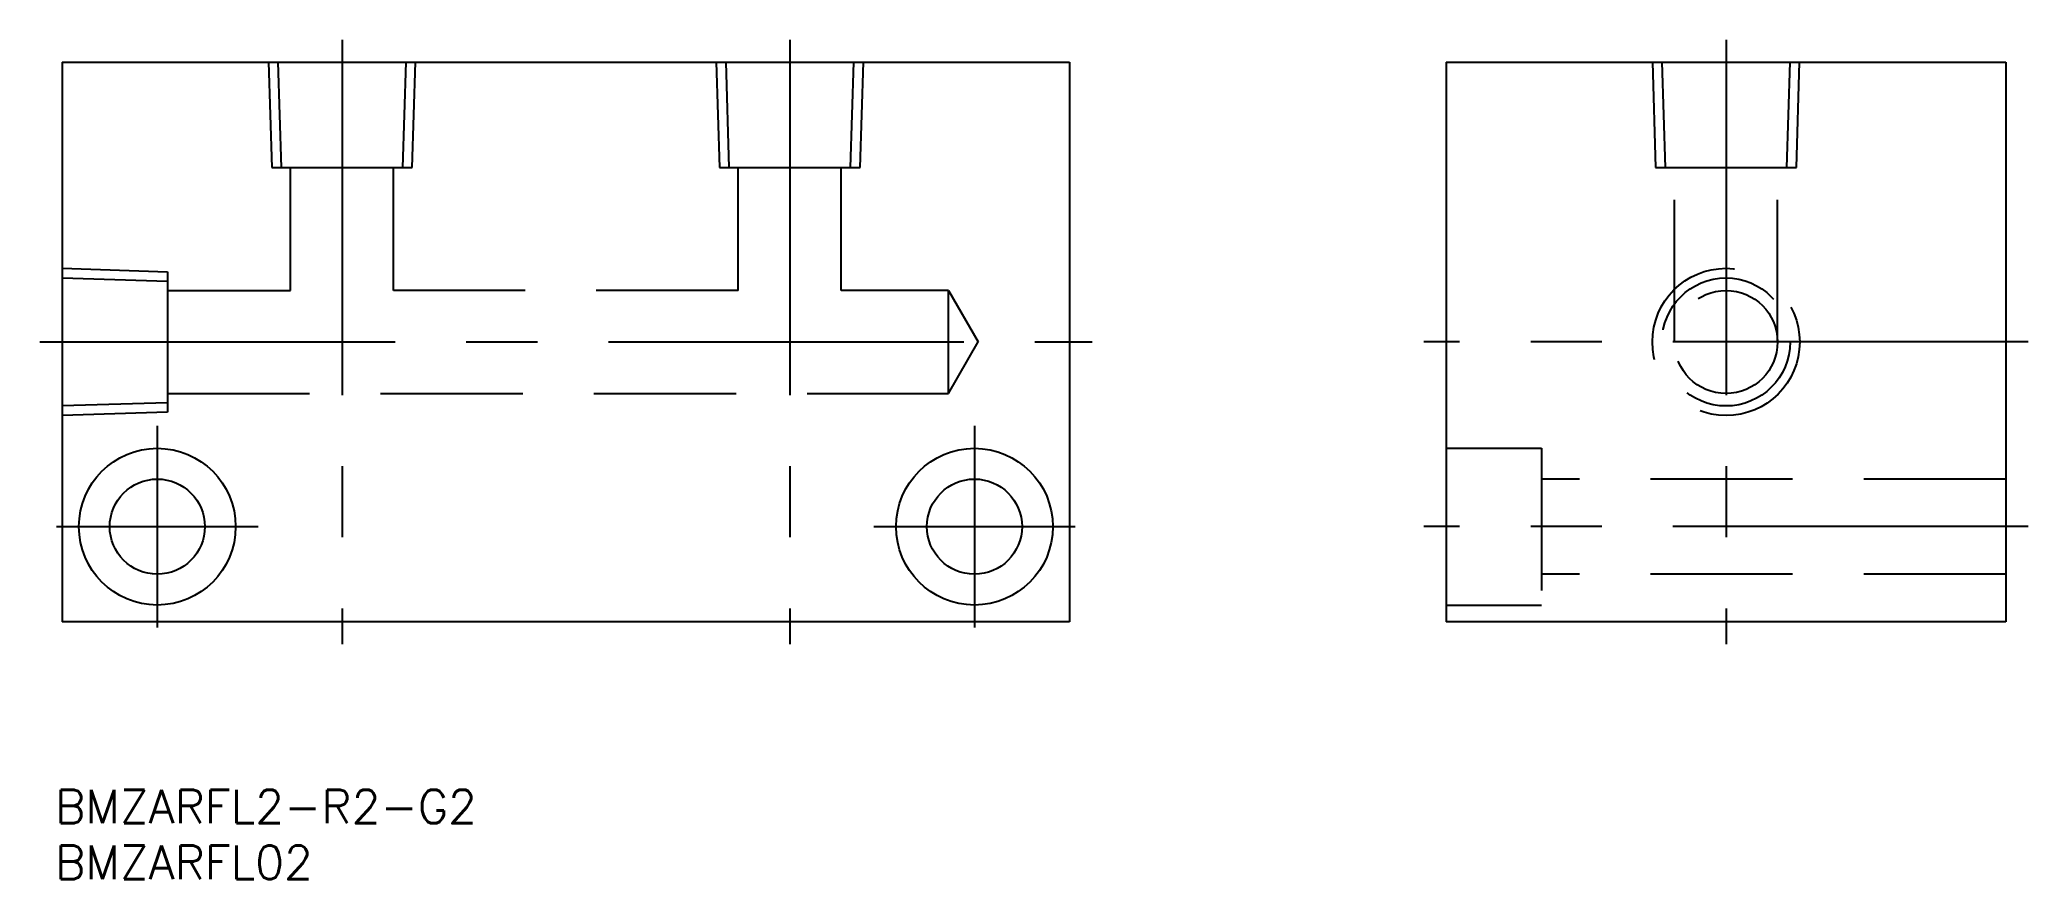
# Model space of a CAD drawing. Extents: x -2 to 176, y -23 to 52.
import ezdxf

# ---------------------------------------------------------------- set-up
doc = ezdxf.new("R2010")
doc.units = 0
doc.linetypes.add('CENTER', pattern=[50.8, 31.75, -6.35, 6.35, -6.35])
doc.linetypes.add('DASHED', pattern=[19.05, 12.7, -6.35])
doc.layers.get('0').update_dxf_attribs({"linetype": 'CONTINUOUS'})
doc.layers.add('CENTER', color=1, linetype='CONTINUOUS')
doc.styles.get("Standard").update_dxf_attribs({"font": 'txt.shx', "height": 3, "bigfont": 'bigfont.shx'})

# ---------------------------------------------------------------- blocks, each defined once
blk = doc.blocks.new('*U2')
at = {"color": 7, "linetype": 'CONTINUOUS'}
blk.add_text('BMZARFL2-R2-G2', height=3, dxfattribs=at).set_placement((-0.625, -18))
blk = doc.blocks.new('*U3')
at = {"color": 7, "linetype": 'CONTINUOUS'}
blk.add_text('BMZARFL02', height=3, dxfattribs=at).set_placement((-0.625, -23))

msp = doc.modelspace()

# ---------------------------------------------------------------- linework, layer by layer
at = {"color": 7, "linetype": 'CONTINUOUS'}
for p, q in [((0, 50), (90, 50)), ((0, 50), (0, 0)), ((90, 50), (90, 0)), ((123.64, 50), (173.64, 50)), ((123.64, 50), (123.64, 0)), ((173.64, 50), (173.64, 0)), ((90, 0), (0, 0)), ((173.64, 0), (123.64, 0))]:
    msp.add_line(p, q, dxfattribs=at)
at = {"color": 3, "linetype": 'DASHED'}
for p, q in [((18.42, 50), (18.72, 40.6)), ((19.28, 50), (19.57, 40.6)), ((30.43, 40.6), (30.72, 50)), ((31.28, 40.6), (31.58, 50)), ((58.42, 50), (58.72, 40.6)), ((59.28, 50), (59.57, 40.6)), ((70.43, 40.6), (70.72, 50)), ((71.28, 40.6), (71.58, 50)), ((142.06, 50), (142.35, 40.6)), ((142.91, 50), (143.21, 40.6)), ((154.07, 40.6), (154.36, 50)), ((154.92, 40.6), (155.21, 50)), ((18.72, 40.6), (31.28, 40.6)), ((20.4, 29.6), (20.4, 40.6)), ((29.6, 29.6), (29.6, 40.6)), ((58.72, 40.6), (71.28, 40.6)), ((60.4, 29.6), (60.4, 40.6)), ((69.6, 29.6), (69.6, 40.6)), ((142.35, 40.6), (154.92, 40.6)), ((144.04, 25), (144.04, 40.6)), ((153.24, 25), (153.24, 40.6)), ((0, 31.58), (9.4, 31.28)), ((0, 30.72), (9.4, 30.43)), ((9.4, 31.28), (9.4, 18.72)), ((9.4, 29.6), (20.4, 29.6)), ((60.4, 29.6), (29.6, 29.6)), ((79.18, 29.6), (69.6, 29.6)), ((79.18, 20.4), (79.18, 29.6)), ((79.18, 29.6), (81.84, 25)), ((79.18, 20.4), (81.84, 25)), ((9.4, 19.57), (0, 19.28)), ((9.4, 20.4), (79.18, 20.4)), ((9.4, 18.72), (0, 18.42)), ((123.64, 15.5), (132.14, 15.5)), ((132.14, 15.5), (132.14, 1.5)), ((173.64, 12.75), (132.14, 12.75)), ((173.64, 4.25), (132.14, 4.25)), ((123.64, 1.5), (132.14, 1.5))]:
    msp.add_line(p, q, dxfattribs=at)
for radius in [6.58, 5.72, 4.6]:
    msp.add_circle((148.64, 25), radius, dxfattribs=at)
at = {"color": 7, "linetype": 'CONTINUOUS'}
for centre, radius in [((8.5, 8.5), 7), ((81.5, 8.5), 7), ((8.5, 8.5), 4.25), ((81.5, 8.5), 4.25)]:
    msp.add_circle(centre, radius, dxfattribs=at)
at = {"layer": 'CENTER', "color": 1, "linetype": 'CENTER'}
for p, q in [((25, 52), (25, -2)), ((65, 52), (65, -2)), ((148.64, 52), (148.64, -2)), ((-2, 25), (92, 25)), ((175.64, 25), (121.64, 25)), ((8.5, 17.5), (8.5, -0.5)), ((81.5, 17.5), (81.5, -0.5)), ((-0.5, 8.5), (17.5, 8.5)), ((72.5, 8.5), (90.5, 8.5)), ((175.64, 8.5), (121.64, 8.5))]:
    msp.add_line(p, q, dxfattribs=at)

# ---------------------------------------------------------------- block references
at = {"color": 7, "linetype": 'CONTINUOUS'}
for name in ['*U2', '*U3']:
    msp.add_blockref(name, (0, 0), dxfattribs=at)

doc.saveas('drawing.dxf')
